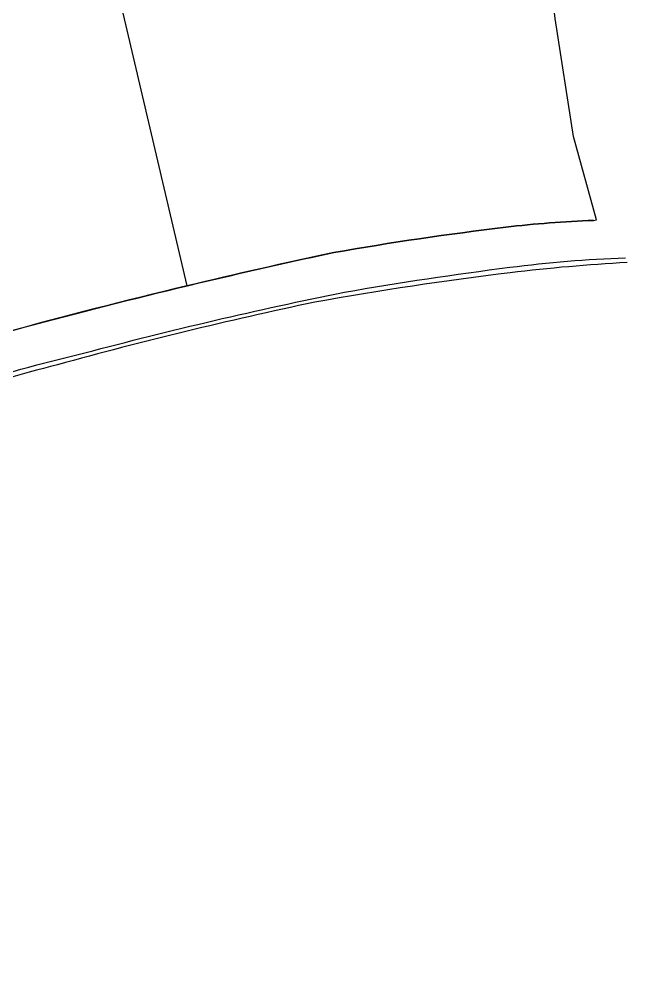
# Model space of a CAD drawing. Header units: millimetres. Extents: x 441061 to 442903, y 4515148 to 4515613.
# Drawn here: x 442317.358 to 442319.956, y 4515541.579 to 4515545.675 of the extents above; entities that cross this region are included whole.
import ezdxf

# ---------------------------------------------------------------- set-up
doc = ezdxf.new("R2010")
doc.units = ezdxf.units.MM
doc.linetypes.add('CONTINUA', pattern=[0])
doc.layers.add('01_piscinas', color=254, linetype='Continuous')

# ---------------------------------------------------------------- blocks, each defined once
blk = doc.blocks.new('A$C21391103')
at = {"layer": '01_piscinas'}
for p, q in [((173.247, 91.789), (178.065, 71.238)), ((191.27, 76.336), (190.648, 80.371)), ((192.054, 73.493), (191.27, 76.336)), ((191.959, 73.475), (192.054, 73.493))]:
    blk.add_line(p, q, dxfattribs=at)
for points in [[(193.107, 72.037, 0.016078), (189.112, 71.686, 0.014889), (182.436, 70.68, 0.015308), (173.649, 68.544, 0.035254), (166.076, 66.045, 0.03043), (157.218, 62.158, 0.013419), (148.326, 57.384), (142.36, 54.056), (130.579, 47.579)], [(131.456, 48.229), (142.274, 54.213), (148.252, 57.526, -0.008549), (152.878, 60.103, -0.009625), (157.139, 62.325, -0.031041), (166.013, 66.201, -0.039306), (174.58, 68.949, -0.015472), (183.45, 71.025, -0.011587), (189.097, 71.873, -0.021604), (193.043, 72.2)], [(131.083, 49.607), (141.606, 55.414), (148.605, 59.287, -0.013397), (157.973, 64.262, -0.04126), (171.807, 69.634, -0.013987), (183.08, 72.375, -0.013983), (188.955, 73.24, -0.020078), (191.959, 73.475), (192.054, 73.493), (191.27, 76.336), (190.648, 80.371), (190.065, 85.265), (190.391, 97.621), (190.592, 111.697), (190.719, 117.761), (190.593, 117.776), (179.655, 118.382), (170.82, 118.92, 0.022373), (160.845, 119.262, 0.031319), (150.017, 118.468, 0.030707), (139.548, 116.431, -0.006248)]]:
    blk.add_lwpolyline(points, format="xyb", dxfattribs=at)
for centre, radius, start, end in [((193.382, 35.968), 37.534, 92.1726, 96.7735), ((201.48, -32.214), 106.195, 96.77354, 99.97789), ((226.426, -130.449), 207.404, 102.06345, 103.48415), ((226.426, -130.449), 207.404, 103.48415, 105.26879)]:
    blk.add_arc(centre, radius, start, end, dxfattribs=at)

msp = doc.modelspace()

# ---------------------------------------------------------------- block references
at = {"layer": '01_piscinas', "color": 6, "linetype": 'CONTINUA', "xscale": 0.125, "yscale": 0.125, "zscale": 0.125}
msp.add_blockref('A$C21391103', (442295.8154, 4515535.6321), dxfattribs=at)

doc.saveas('drawing.dxf')
